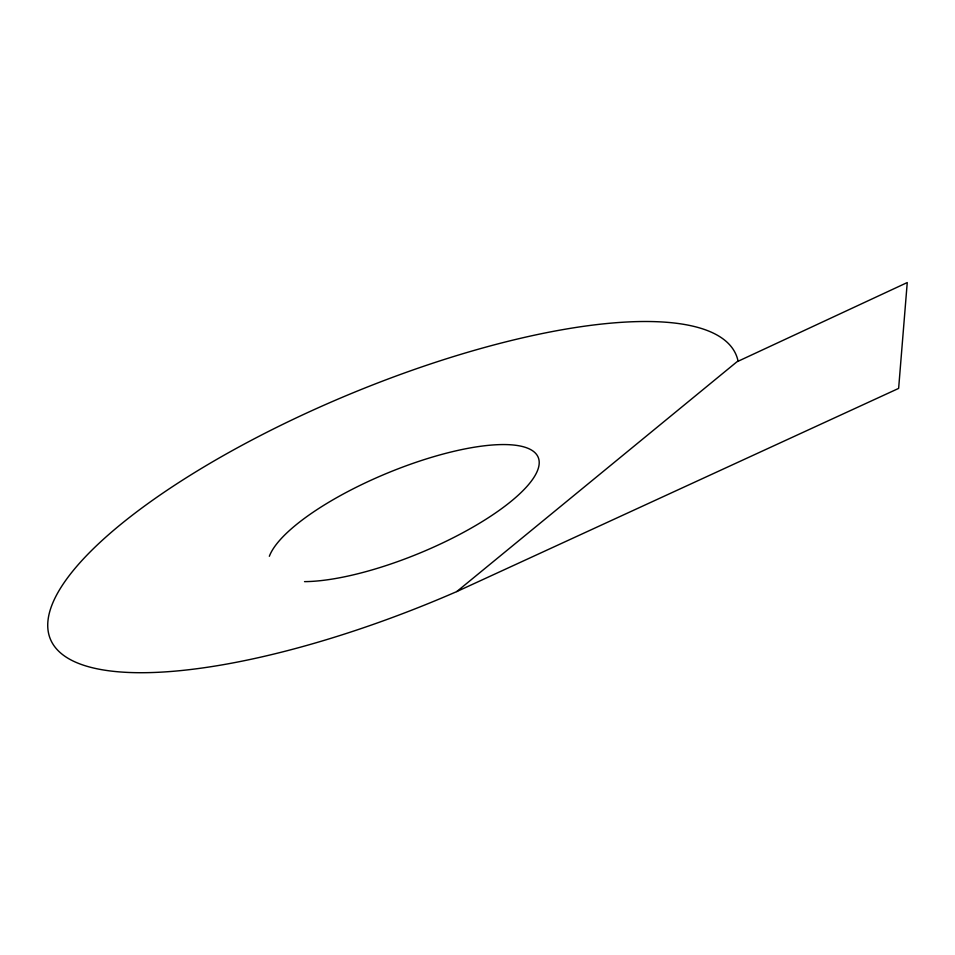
<?xml version="1.0" encoding="UTF-8"?>
<svg xmlns="http://www.w3.org/2000/svg" width="955" height="955" viewBox="0 0 955 955"><rect width="100%" height="100%" fill="white"/><g stroke="black" fill="none" stroke-linecap="round" stroke-linejoin="round"><path stroke-width="1.43" d="M456.765 591.575L736.926 361.802L907.25 282.561L898.631 388.41L456.765 591.575A371.149 111.759 -22.5 0 1 51.295 641.139A371.149 111.759 -22.5 0 1 356.203 391.514A371.149 111.759 -22.5 0 1 738.096 361.253M269.346 556.288A145.733 43.154 -22.5 0 1 452.646 451.62A145.733 43.154 -22.5 0 1 515.951 497.233A145.733 43.154 -22.5 0 1 304.526 581.631"/></g></svg>
